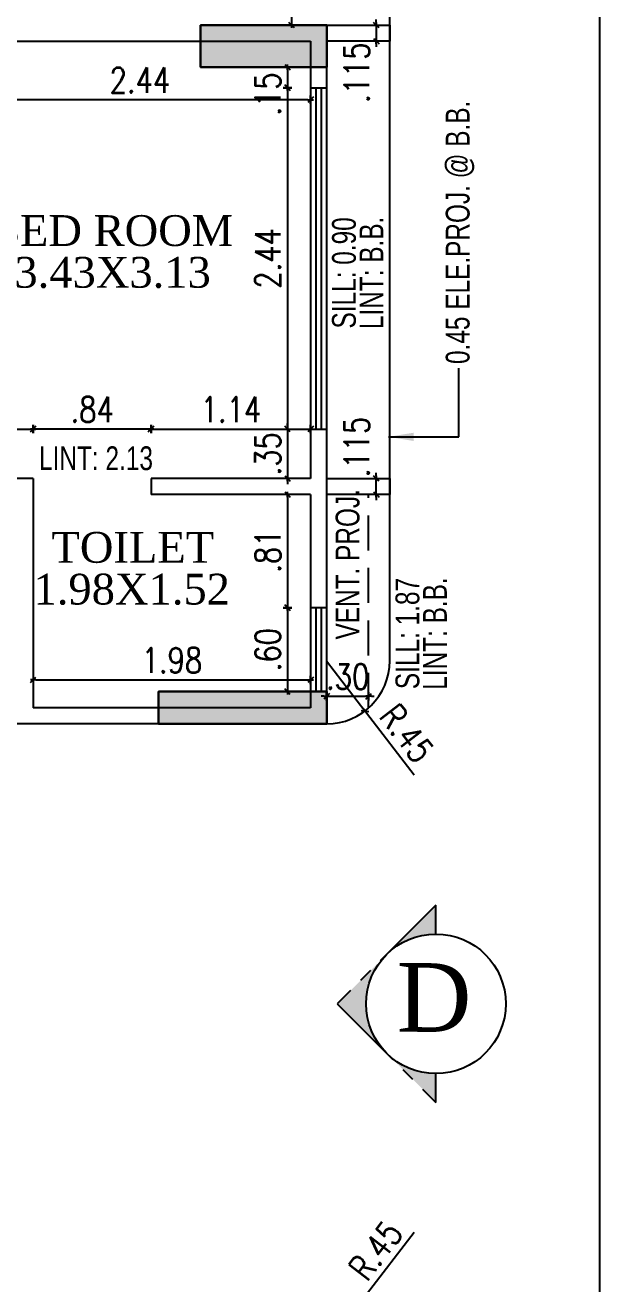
# Model space of a CAD drawing. Header units: inches. Extents: x 14235 to 14499, y 0 to 2549.
# Drawn here: x 14314.85 to 14318.95, y 2364.85 to 2373.85 of the extents above; entities that cross this region are included whole.
import ezdxf
from ezdxf.enums import TextEntityAlignment as Align

# ---------------------------------------------------------------- set-up
doc = ezdxf.new("R2010")
doc.units = ezdxf.units.IN
doc.header["$LTSCALE"] = 0.25
doc.header["$MEASUREMENT"] = 0
doc.header["$PDMODE"] = 35
for name, pattern in [('CENTER2', [1.125, 0.75, -0.125, 0.125, -0.125]), ('DASHEDX2', [1.5, 1, -0.5]), ('HIDDEN', [0.375, 0.25, -0.125])]:
    doc.linetypes.add(name, pattern=pattern)
for name, color, linetype in [('edges', 1, 'Continuous'), ('proj-internal', 1, 'DASHEDX2'), ('SECLINE', 7, 'HIDDEN'), ('text-large', 7, 'Continuous'), ('wall', 7, 'Continuous'), ('windows', 106, 'Continuous'), ('WORK TEX', 6, 'Continuous'), ('WORKING DIM', 7, 'Continuous')]:
    doc.layers.add(name, color=color, linetype=linetype)
doc.layers.add('P-COL', color=7, linetype='Continuous', lineweight=30)
doc.layers.add('P-COLHAT', color=8, linetype='Continuous', lineweight=25)
doc.styles.add('ARIAL', font='TIMES_0.TTF')
doc.styles.add('ARL', font='swisscl_0.ttf')
doc.styles.add('romans', font='romans.shx', dxfattribs={"width": 0.8})
doc.dimstyles.new('121', dxfattribs={"dimscale": 0.1, "dimtxt": 1.8, "dimasz": 0.2, "dimexe": 0.03125, "dimexo": 0.25, "dimgap": 0.5, "dimtad": 1, "dimzin": 4, "dimdsep": 46, "dimtxsty": 'romans', "dimblk1": 'MINITICK', "dimblk2": 'MINITICK', "dimsah": 1, "dimcen": 1, "dimse1": 1, "dimse2": 1, "dimclrd": 252, "dimclre": 256, "dimclrt": 7, "dimadec": 3, "dimazin": 0, "dimtfac": 0.8, "dimtix": 1, "dimtmove": 2, "dimatfit": 3, "dimfxl": 0, "dimtolj": 1, "dimtzin": 3, "dimarcsym": 0})
doc.dimstyles.new('DFSGSG', dxfattribs={"dimtxt": 0.17, "dimasz": 0.18, "dimexe": 0.18, "dimexo": 0.0625, "dimgap": 0.09, "dimtad": 1, "dimzin": 0, "dimdsep": 46, "dimtxsty": 'ARIAL', "dimcen": 0.09, "dimse1": 1, "dimse2": 1, "dimaunit": 1, "dimadec": 0, "dimazin": 0, "dimtfac": 1, "dimtix": 1, "dimtofl": 0, "dimtmove": 0, "dimatfit": 3, "dimfxl": 0, "dimtolj": 1, "dimtzin": 0, "dimarcsym": 0})

# ---------------------------------------------------------------- blocks, each defined once
blk = doc.blocks.new('B')
at = {"layer": 'P-COLHAT', "lineweight": 30}
for points in [[(21.5369, -4.2067), (21.5369, -4.5067), (20.6369, -4.5067), (20.6369, -4.2067)], [(20.3369, -9.1991), (20.3369, -8.9691), (21.5369, -8.9691), (21.5369, -9.1991)]]:
    blk.add_hatch(color=256, dxfattribs=at).paths.add_polyline_path(points)
at = {"layer": 'P-COL'}
for points in [[(21.5369, -4.2067), (21.5369, -4.5067), (20.6369, -4.5067), (20.6369, -4.2067)], [(20.3369, -9.1991), (20.3369, -8.9691), (21.5369, -8.9691), (21.5369, -9.1991)]]:
    blk.add_lwpolyline(points, close=True, dxfattribs=at)
blk = doc.blocks.new('MINITICK')
at = {"color": 7}
for p, q in [((1, 1), (-1, -1)), ((-1, 0), (1, 0)), ((0, -1.5), (0, 1.5))]:
    blk.add_line(p, q, dxfattribs=at)
blk = doc.blocks.new('*D232')
at = {"layer": 'Defpoints', "color": 0, "transparency": 16777216}
for p in [(14316.8861, 2374.4455), (14316.75, 2373.8457), (14316.8861, 2373.8457)]:
    blk.add_point(p, dxfattribs=at)
at = {"layer": 'WORKING DIM', "color": 252, "lineweight": -2, "transparency": 16777216}
blk.add_line((14316.75, 2374.4255), (14316.75, 2373.8657), dxfattribs=at)
at = {"layer": 'WORKING DIM', "color": 252, "lineweight": -2, "transparency": 16777216, "xscale": 0.02, "yscale": 0.02, "zscale": 0.02}
for p, rotation in [((14316.75, 2374.4455), 90), ((14316.75, 2373.8457), 270)]:
    blk.add_blockref('MINITICK', p, dxfattribs=dict(at, rotation=rotation))
at = {"layer": 'WORKING DIM', "color": 7, "transparency": 16777216, "insert": (14316.61, 2374.1456), "char_height": 0.18, "attachment_point": 5, "rotation": 90, "style": 'romans'}
blk.add_mtext('\\A1;.60', dxfattribs=at)
blk = doc.blocks.new('*D235')
at = {"layer": 'Defpoints', "color": 0, "transparency": 16777216}
for p in [(14314.4471, 2373.7314), (14316.8861, 2373.4636), (14314.4471, 2373.3125)]:
    blk.add_point(p, dxfattribs=at)
at = {"layer": 'WORKING DIM', "color": 252, "lineweight": -2, "transparency": 16777216}
blk.add_line((14316.8661, 2373.3125), (14314.4671, 2373.3125), dxfattribs=at)
at = {"layer": 'WORKING DIM', "color": 252, "lineweight": -2, "transparency": 16777216, "xscale": 0.02, "yscale": 0.02, "zscale": 0.02, "rotation": 180}
blk.add_blockref('MINITICK', (14314.4471, 2373.3125), dxfattribs=at)
at = {"layer": 'WORKING DIM', "color": 252, "lineweight": -2, "transparency": 16777216, "xscale": 0.02, "yscale": 0.02, "zscale": 0.02}
blk.add_blockref('MINITICK', (14316.8861, 2373.3125), dxfattribs=at)
at = {"layer": 'WORKING DIM', "color": 7, "transparency": 16777216, "insert": (14315.6666, 2373.4525), "char_height": 0.18, "attachment_point": 5, "style": 'romans'}
blk.add_mtext('\\A1;2.44', dxfattribs=at)
blk = doc.blocks.new('*D236')
at = {"layer": 'Defpoints', "color": 0, "transparency": 16777216}
for p in [(14316.8861, 2373.5457), (14316.7205, 2373.3984), (14316.8861, 2373.3984)]:
    blk.add_point(p, dxfattribs=at)
at = {"layer": 'WORKING DIM', "color": 252, "lineweight": -2, "transparency": 16777216}
blk.add_line((14316.7205, 2373.5257), (14316.7205, 2373.4184), dxfattribs=at)
at = {"layer": 'WORKING DIM', "color": 252, "lineweight": -2, "transparency": 16777216, "xscale": 0.02, "yscale": 0.02, "zscale": 0.02}
for p, rotation in [((14316.7205, 2373.5457), 90), ((14316.7205, 2373.3984), 270)]:
    blk.add_blockref('MINITICK', p, dxfattribs=dict(at, rotation=rotation))
at = {"layer": 'WORKING DIM', "color": 7, "transparency": 16777216, "insert": (14316.5805, 2373.354), "char_height": 0.18, "attachment_point": 5, "rotation": 90, "style": 'romans'}
blk.add_mtext('\\A1;.15', dxfattribs=at)
blk = doc.blocks.new('*D237')
at = {"layer": 'Defpoints', "color": 0, "transparency": 16777216}
for p in [(14316.8861, 2373.3984), (14316.7205, 2370.9594), (14316.8861, 2370.9594)]:
    blk.add_point(p, dxfattribs=at)
at = {"layer": 'WORKING DIM', "color": 252, "lineweight": -2, "transparency": 16777216}
blk.add_line((14316.7205, 2373.3784), (14316.7205, 2370.9794), dxfattribs=at)
at = {"layer": 'WORKING DIM', "color": 252, "lineweight": -2, "transparency": 16777216, "xscale": 0.02, "yscale": 0.02, "zscale": 0.02}
for p, rotation in [((14316.7205, 2373.3984), 90), ((14316.7205, 2370.9594), 270)]:
    blk.add_blockref('MINITICK', p, dxfattribs=dict(at, rotation=rotation))
at = {"layer": 'WORKING DIM', "color": 7, "transparency": 16777216, "insert": (14316.5805, 2372.1789), "char_height": 0.18, "attachment_point": 5, "rotation": 90, "style": 'romans'}
blk.add_mtext('\\A1;2.44', dxfattribs=at)
blk = doc.blocks.new('*D238')
at = {"layer": 'Defpoints', "color": 0, "transparency": 16777216}
for p in [(14316.8861, 2370.9594), (14316.7205, 2370.6064), (14316.8861, 2370.6064)]:
    blk.add_point(p, dxfattribs=at)
at = {"layer": 'WORKING DIM', "color": 252, "lineweight": -2, "transparency": 16777216}
for p, q in [((14316.7205, 2370.9794), (14316.7205, 2370.9994)), ((14316.7205, 2370.9594), (14316.7205, 2370.6064)), ((14316.7205, 2370.5864), (14316.7205, 2370.5664))]:
    blk.add_line(p, q, dxfattribs=at)
at = {"layer": 'WORKING DIM', "color": 252, "lineweight": -2, "transparency": 16777216, "xscale": 0.02, "yscale": 0.02, "zscale": 0.02}
for p, rotation in [((14316.7205, 2370.9594), 270), ((14316.7205, 2370.6064), 90)]:
    blk.add_blockref('MINITICK', p, dxfattribs=dict(at, rotation=rotation))
at = {"layer": 'WORKING DIM', "color": 7, "transparency": 16777216, "insert": (14316.5805, 2370.7829), "char_height": 0.18, "attachment_point": 5, "rotation": 90, "style": 'romans'}
blk.add_mtext('\\A1;.35', dxfattribs=at)
blk = doc.blocks.new('*D239')
at = {"layer": 'Defpoints', "color": 0, "transparency": 16777216}
for p in [(14316.8861, 2370.9594), (14315.7466, 2370.6064), (14316.8861, 2370.6064)]:
    blk.add_point(p, dxfattribs=at)
at = {"layer": 'WORKING DIM', "color": 252, "lineweight": -2, "transparency": 16777216}
blk.add_line((14315.7666, 2370.9594), (14316.8661, 2370.9594), dxfattribs=at)
at = {"layer": 'WORKING DIM', "color": 252, "lineweight": -2, "transparency": 16777216, "xscale": 0.02, "yscale": 0.02, "zscale": 0.02, "rotation": 180}
blk.add_blockref('MINITICK', (14315.7466, 2370.9594), dxfattribs=at)
at = {"layer": 'WORKING DIM', "color": 252, "lineweight": -2, "transparency": 16777216, "xscale": 0.02, "yscale": 0.02, "zscale": 0.02}
blk.add_blockref('MINITICK', (14316.8861, 2370.9594), dxfattribs=at)
at = {"layer": 'WORKING DIM', "color": 7, "transparency": 16777216, "insert": (14316.3164, 2371.0994), "char_height": 0.18, "attachment_point": 5, "style": 'romans'}
blk.add_mtext('\\A1;1.14', dxfattribs=at)
blk = doc.blocks.new('*D240')
at = {"layer": 'Defpoints', "color": 0, "transparency": 16777216}
for p in [(14314.9044, 2370.9594), (14314.9044, 2370.492), (14315.7466, 2370.492)]:
    blk.add_point(p, dxfattribs=at)
at = {"layer": 'WORKING DIM', "color": 252, "lineweight": -2, "transparency": 16777216}
blk.add_line((14315.7266, 2370.9594), (14314.9244, 2370.9594), dxfattribs=at)
at = {"layer": 'WORKING DIM', "color": 252, "lineweight": -2, "transparency": 16777216, "xscale": 0.02, "yscale": 0.02, "zscale": 0.02, "rotation": 180}
blk.add_blockref('MINITICK', (14314.9044, 2370.9594), dxfattribs=at)
at = {"layer": 'WORKING DIM', "color": 252, "lineweight": -2, "transparency": 16777216, "xscale": 0.02, "yscale": 0.02, "zscale": 0.02}
blk.add_blockref('MINITICK', (14315.7466, 2370.9594), dxfattribs=at)
at = {"layer": 'WORKING DIM', "color": 7, "transparency": 16777216, "insert": (14315.3255, 2371.0994), "char_height": 0.18, "attachment_point": 5, "style": 'romans'}
blk.add_mtext('\\A1;.84', dxfattribs=at)
blk = doc.blocks.new('*D241')
at = {"layer": 'Defpoints', "color": 0, "transparency": 16777216}
for p in [(14314.9044, 2370.9594), (14313.4562, 2370.6064), (14314.9044, 2370.6064)]:
    blk.add_point(p, dxfattribs=at)
at = {"layer": 'WORKING DIM', "color": 252, "lineweight": -2, "transparency": 16777216}
blk.add_line((14313.4762, 2370.9594), (14314.8844, 2370.9594), dxfattribs=at)
at = {"layer": 'WORKING DIM', "color": 252, "lineweight": -2, "transparency": 16777216, "xscale": 0.02, "yscale": 0.02, "zscale": 0.02, "rotation": 180}
blk.add_blockref('MINITICK', (14313.4562, 2370.9594), dxfattribs=at)
at = {"layer": 'WORKING DIM', "color": 252, "lineweight": -2, "transparency": 16777216, "xscale": 0.02, "yscale": 0.02, "zscale": 0.02}
blk.add_blockref('MINITICK', (14314.9044, 2370.9594), dxfattribs=at)
at = {"layer": 'WORKING DIM', "color": 7, "transparency": 16777216, "insert": (14314.1803, 2371.0994), "char_height": 0.18, "attachment_point": 5, "style": 'romans'}
blk.add_mtext('\\A1;1.45', dxfattribs=at)
blk = doc.blocks.new('*D242')
at = {"layer": 'Defpoints', "color": 0, "transparency": 16777216}
for p in [(14316.8861, 2370.492), (14316.7205, 2369.6831), (14316.8861, 2369.6831)]:
    blk.add_point(p, dxfattribs=at)
at = {"layer": 'WORKING DIM', "color": 252, "lineweight": -2, "transparency": 16777216}
blk.add_line((14316.7205, 2370.472), (14316.7205, 2369.7031), dxfattribs=at)
at = {"layer": 'WORKING DIM', "color": 252, "lineweight": -2, "transparency": 16777216, "xscale": 0.02, "yscale": 0.02, "zscale": 0.02}
for p, rotation in [((14316.7205, 2370.492), 90), ((14316.7205, 2369.6831), 270)]:
    blk.add_blockref('MINITICK', p, dxfattribs=dict(at, rotation=rotation))
at = {"layer": 'WORKING DIM', "color": 7, "transparency": 16777216, "insert": (14316.5805, 2370.0876), "char_height": 0.18, "attachment_point": 5, "rotation": 90, "style": 'romans'}
blk.add_mtext('\\A1;.81', dxfattribs=at)
blk = doc.blocks.new('*D243')
at = {"layer": 'Defpoints', "color": 0, "transparency": 16777216}
for p in [(14316.8861, 2369.6831), (14316.7205, 2369.0833), (14316.8861, 2369.0833)]:
    blk.add_point(p, dxfattribs=at)
at = {"layer": 'WORKING DIM', "color": 252, "lineweight": -2, "transparency": 16777216}
blk.add_line((14316.7205, 2369.6631), (14316.7205, 2369.1033), dxfattribs=at)
at = {"layer": 'WORKING DIM', "color": 252, "lineweight": -2, "transparency": 16777216, "xscale": 0.02, "yscale": 0.02, "zscale": 0.02}
for p, rotation in [((14316.7205, 2369.6831), 90), ((14316.7205, 2369.0833), 270)]:
    blk.add_blockref('MINITICK', p, dxfattribs=dict(at, rotation=rotation))
at = {"layer": 'WORKING DIM', "color": 7, "transparency": 16777216, "insert": (14316.5805, 2369.3832), "char_height": 0.18, "attachment_point": 5, "rotation": 90, "style": 'romans'}
blk.add_mtext('\\A1;.60', dxfattribs=at)
blk = doc.blocks.new('*D244')
at = {"layer": 'Defpoints', "color": 0, "transparency": 16777216}
for p in [(14316.8861, 2369.1675), (14314.9044, 2368.9677), (14316.8861, 2368.9677)]:
    blk.add_point(p, dxfattribs=at)
at = {"layer": 'WORKING DIM', "color": 252, "lineweight": -2, "transparency": 16777216}
blk.add_line((14314.9244, 2369.1675), (14316.8661, 2369.1675), dxfattribs=at)
at = {"layer": 'WORKING DIM', "color": 252, "lineweight": -2, "transparency": 16777216, "xscale": 0.02, "yscale": 0.02, "zscale": 0.02, "rotation": 180}
blk.add_blockref('MINITICK', (14314.9044, 2369.1675), dxfattribs=at)
at = {"layer": 'WORKING DIM', "color": 252, "lineweight": -2, "transparency": 16777216, "xscale": 0.02, "yscale": 0.02, "zscale": 0.02}
blk.add_blockref('MINITICK', (14316.8861, 2369.1675), dxfattribs=at)
at = {"layer": 'WORKING DIM', "color": 7, "transparency": 16777216, "insert": (14315.8953, 2369.3075), "char_height": 0.18, "attachment_point": 5, "style": 'romans'}
blk.add_mtext('\\A1;1.98', dxfattribs=at)
blk = doc.blocks.new('*D338')
at = {"layer": 'Defpoints', "color": 0, "transparency": 16777216}
for p in [(14317.2738, 2364.7593), (14317.0004, 2364.4018)]:
    blk.add_point(p, dxfattribs=at)
at = {"layer": 'WORKING DIM', "color": 252, "lineweight": -2, "transparency": 16777216}
for p, q in [((14317.6254, 2365.2191), (14317.286, 2364.7751)), ((14317.0004, 2364.4018), (14317.2738, 2364.7593))]:
    blk.add_line(p, q, dxfattribs=at)
at = {"layer": 'WORKING DIM', "color": 252, "lineweight": -2, "transparency": 16777216, "xscale": 0.02, "yscale": 0.02, "zscale": 0.02, "rotation": 232.5931221808093}
blk.add_blockref('MINITICK', (14317.2738, 2364.7593), dxfattribs=at)
at = {"layer": 'WORKING DIM', "color": 7, "transparency": 16777216, "insert": (14317.3506, 2365.0901), "char_height": 0.18, "attachment_point": 5, "rotation": 52.59312, "style": 'romans'}
blk.add_mtext('\\A1;R.45', dxfattribs=at)
blk = doc.blocks.new('*D370')
at = {"layer": 'Defpoints', "color": 0, "transparency": 16777216}
for p in [(14317.0004, 2369.175), (14317.3004, 2369.2563), (14317.3004, 2369.0507)]:
    blk.add_point(p, dxfattribs=at)
at = {"layer": 'WORKING DIM', "color": 252, "lineweight": -2, "transparency": 16777216}
for p, q in [((14316.9804, 2369.0507), (14316.9604, 2369.0507)), ((14317.0004, 2369.0507), (14317.3004, 2369.0507)), ((14317.3204, 2369.0507), (14317.3404, 2369.0507))]:
    blk.add_line(p, q, dxfattribs=at)
at = {"layer": 'WORKING DIM', "color": 252, "lineweight": -2, "transparency": 16777216, "xscale": 0.02, "yscale": 0.02, "zscale": 0.02}
blk.add_blockref('MINITICK', (14317.0004, 2369.0507), dxfattribs=at)
at = {"layer": 'WORKING DIM', "color": 252, "lineweight": -2, "transparency": 16777216, "xscale": 0.02, "yscale": 0.02, "zscale": 0.02, "rotation": 180}
blk.add_blockref('MINITICK', (14317.3004, 2369.0507), dxfattribs=at)
at = {"layer": 'WORKING DIM', "color": 7, "transparency": 16777216, "insert": (14317.1504, 2369.1907), "char_height": 0.18, "attachment_point": 5, "style": 'romans'}
blk.add_mtext('\\A1;.30', dxfattribs=at)
blk = doc.blocks.new('*D382')
at = {"layer": 'Defpoints', "color": 0, "transparency": 16777216}
for p in [(14317.378, 2373.8457), (14317.3544, 2373.7314), (14317.378, 2373.7314)]:
    blk.add_point(p, dxfattribs=at)
at = {"layer": 'WORKING DIM', "color": 252, "lineweight": -2, "transparency": 16777216}
for p, q in [((14317.3544, 2373.8657), (14317.3544, 2373.8857)), ((14317.3544, 2373.8457), (14317.3544, 2373.7314)), ((14317.3544, 2373.7114), (14317.3544, 2373.6914))]:
    blk.add_line(p, q, dxfattribs=at)
at = {"layer": 'WORKING DIM', "color": 252, "lineweight": -2, "transparency": 16777216, "xscale": 0.02, "yscale": 0.02, "zscale": 0.02}
for p, rotation in [((14317.3544, 2373.8457), 270), ((14317.3544, 2373.7314), 90)]:
    blk.add_blockref('MINITICK', p, dxfattribs=dict(at, rotation=rotation))
at = {"layer": 'WORKING DIM', "color": 7, "transparency": 16777216, "insert": (14317.2144, 2373.5064), "char_height": 0.18, "attachment_point": 5, "rotation": 90, "style": 'romans'}
blk.add_mtext('\\A1;.115', dxfattribs=at)
blk = doc.blocks.new('*D383')
at = {"layer": 'Defpoints', "color": 0, "transparency": 16777216}
for p in [(14317.3544, 2370.6064), (14317.378, 2370.6064), (14317.378, 2370.492)]:
    blk.add_point(p, dxfattribs=at)
at = {"layer": 'WORKING DIM', "color": 252, "lineweight": -2, "transparency": 16777216}
for p, q in [((14317.3544, 2370.6264), (14317.3544, 2370.6464)), ((14317.3544, 2370.492), (14317.3544, 2370.6064)), ((14317.3544, 2370.472), (14317.3544, 2370.452))]:
    blk.add_line(p, q, dxfattribs=at)
at = {"layer": 'WORKING DIM', "color": 252, "lineweight": -2, "transparency": 16777216, "xscale": 0.02, "yscale": 0.02, "zscale": 0.02}
for p, rotation in [((14317.3544, 2370.6064), 270), ((14317.3544, 2370.492), 90)]:
    blk.add_blockref('MINITICK', p, dxfattribs=dict(at, rotation=rotation))
at = {"layer": 'WORKING DIM', "color": 7, "transparency": 16777216, "insert": (14317.2144, 2370.8313), "char_height": 0.18, "attachment_point": 5, "rotation": 90, "style": 'romans'}
blk.add_mtext('\\A1;.115', dxfattribs=at)
blk = doc.blocks.new('*D794')
at = {"layer": 'Defpoints', "color": 0, "transparency": 16777216}
for p in [(14317.0004, 2369.3033), (14317.2738, 2368.9459)]:
    blk.add_point(p, dxfattribs=at)
at = {"layer": 'WORKING DIM', "color": 252, "lineweight": -2, "transparency": 16777216}
for p, q in [((14317.0004, 2369.3033), (14317.2738, 2368.9459)), ((14317.6254, 2368.4861), (14317.286, 2368.93))]:
    blk.add_line(p, q, dxfattribs=at)
at = {"layer": 'WORKING DIM', "color": 252, "lineweight": -2, "transparency": 16777216, "xscale": 0.02, "yscale": 0.02, "zscale": 0.02, "rotation": 127.4068778192611}
blk.add_blockref('MINITICK', (14317.2738, 2368.9459), dxfattribs=at)
at = {"layer": 'WORKING DIM', "color": 7, "transparency": 16777216, "insert": (14317.573, 2368.7851), "char_height": 0.18, "attachment_point": 5, "rotation": 307.40688, "style": 'romans'}
blk.add_mtext('\\A1;R.45', dxfattribs=at)

msp = doc.modelspace()

# ---------------------------------------------------------------- hatches: boundary and pattern name
at = {"layer": 'SECLINE'}
h = msp.add_hatch(color=254, dxfattribs=at)
h.paths.add_polyline_path([(14317.7809, 2367.558), (14317.4282, 2367.2053, -0.198912), (14317.7809, 2367.3514)])
h.paths.add_polyline_path([(14317.4282, 2367.2053), (14317.0755, 2366.8526), (14317.4282, 2366.4999, -0.198912), (14317.2821, 2366.8526, -0.198912)])
h.paths.add_polyline_path([(14317.7809, 2366.3538, -0.198912), (14317.4282, 2366.4999), (14317.7809, 2366.1471)])

# ---------------------------------------------------------------- linework, layer by layer
at = {"layer": 'edges', "ltscale": 0.4}
msp.add_line((14317.4504, 2369.3033), (14317.4504, 2378.9524), dxfattribs=at)
for points in [[(14317.0004, 2373.8457), (14317.4504, 2373.8457), (14317.4504, 2373.7314), (14317.0004, 2373.7314)], [(14317.0004, 2370.6064), (14317.4504, 2370.6064), (14317.4504, 2370.492), (14317.0004, 2370.492)]]:
    msp.add_lwpolyline(points, dxfattribs=at)
msp.add_arc((14317.0004, 2369.3033), 0.45, 270, 360, dxfattribs=at)
at = {"layer": 'proj-internal'}
msp.add_line((14317.3004, 2368.9677), (14317.3004, 2370.492), dxfattribs=at)
at = {"layer": 'SECLINE', "linetype": 'CENTER2', "ltscale": 3}
msp.add_lwpolyline([(14317.7809, 2367.3514), (14317.7809, 2367.558), (14317.0755, 2366.8526), (14317.7809, 2366.1471), (14317.7809, 2366.3538)], dxfattribs=at)
at = {"layer": 'SECLINE', "linetype": 'Continuous', "ltscale": 3}
msp.add_circle((14317.7809, 2366.8526), 0.4988, dxfattribs=at)
at = {"layer": 'wall'}
for p, q in [((14317.0004, 2373.8457), (14317.0004, 2373.3984)), ((14314.4471, 2373.7314), (14316.8861, 2373.7314)), ((14316.8861, 2373.7314), (14316.8861, 2373.3984)), ((14316.8861, 2373.3984), (14317.0004, 2373.3984)), ((14316.8861, 2370.9594), (14317.0004, 2370.9594)), ((14316.8861, 2370.9594), (14316.8861, 2370.6064)), ((14317.0004, 2370.9594), (14317.0004, 2369.6831)), ((14314.9044, 2370.6064), (14313.4562, 2370.6064)), ((14314.9044, 2370.6064), (14314.9044, 2368.9677)), ((14316.8861, 2370.6064), (14315.7466, 2370.6064)), ((14315.7466, 2370.6064), (14315.7466, 2370.492)), ((14316.8861, 2370.492), (14315.7466, 2370.492)), ((14316.8861, 2370.492), (14316.8861, 2369.6831)), ((14317.0004, 2369.6831), (14316.8861, 2369.6831)), ((14316.8861, 2369.0833), (14316.8861, 2368.9677)), ((14316.8861, 2369.0833), (14317.0004, 2369.0833)), ((14317.0004, 2369.0833), (14317.0004, 2368.8533)), ((14316.8861, 2368.9677), (14314.9044, 2368.9677)), ((14317.0004, 2368.8533), (14314.7901, 2368.8533))]:
    msp.add_line(p, q, dxfattribs=at)
msp.add_lwpolyline([(14318.9513, 2383.0183), (14292.828, 2383.0183), (14292.828, 2346.0763), (14318.9513, 2346.0763)], close=True, dxfattribs=at)
at = {"layer": 'windows'}
for p, q in [((14316.8861, 2373.3984), (14316.8861, 2370.9594)), ((14316.9242, 2373.3984), (14316.9242, 2370.9594)), ((14316.9623, 2373.3984), (14316.9623, 2370.9594)), ((14317.0004, 2373.3984), (14317.0004, 2370.9594)), ((14316.8861, 2369.6831), (14316.8861, 2369.0833)), ((14316.9242, 2369.6831), (14316.9242, 2369.0833)), ((14316.9623, 2369.6831), (14316.9623, 2369.0833)), ((14317.0004, 2369.6831), (14317.0004, 2369.0833))]:
    msp.add_line(p, q, dxfattribs=at)

# ---------------------------------------------------------------- block references
at = {"layer": 'P-COL'}
msp.add_blockref('B', (14295.4636, 2378.0524), dxfattribs=at)

# ---------------------------------------------------------------- texts
at = {"layer": 'SECLINE', "color": 7, "style": 'ARIAL'}
msp.add_text('D', height=0.4903, rotation=0.00087, dxfattribs=at).set_placement((14317.4996, 2366.653))
at = {"layer": 'text-large', "style": 'ARIAL'}
for s, p in [('BED ROOM', (14315.4604, 2372.3782)), ('3.43X3.13', (14315.4717, 2372.0798)), ('TOILET', (14315.6159, 2370.1145)), ('1.98X1.52', (14315.6084, 2369.816))]:
    msp.add_text(s, height=0.22, dxfattribs=at).set_placement(p, align=Align.MIDDLE_CENTER)
at = {"layer": 'WORK TEX', "style": 'ARL'}
for s, p in [('0.45 ELE.PROJ. @ B.B.', (14317.936, 2372.3653)), ('SILL: 0.90', (14317.1237, 2372.0756)), ('LINT: B.B.', (14317.3204, 2372.0756)), ('SILL: 1.87', (14317.5771, 2369.4986)), ('LINT: B.B.', (14317.7738, 2369.4986))]:
    msp.add_text(s, height=0.17, rotation=90, dxfattribs=at).set_placement(p, align=Align.MIDDLE_CENTER)
msp.add_text('LINT: 2.13', height=0.17, dxfattribs=at).set_placement((14315.353, 2370.7512), align=Align.MIDDLE_CENTER)
at = {"layer": 'WORK TEX', "color": 3, "style": 'ARL'}
msp.add_text('VENT. PROJ.', height=0.17, rotation=90, dxfattribs=at).set_placement((14317.1496, 2369.9935), align=Align.MIDDLE_CENTER)

# ---------------------------------------------------------------- dimensions: what is measured, and where the dimension line sits
at = {"layer": 'WORKING DIM'}
for base, p1, p2, angle, picture, middle in [((14316.75, 2373.8457), (14316.8861, 2374.4455), (14316.8861, 2373.8457), 90, '*D232', (14316.61, 2374.1456)), ((14316.7205, 2370.9594), (14316.8861, 2373.3984), (14316.8861, 2370.9594), 90, '*D237', (14316.5805, 2372.1789)), ((14316.7205, 2370.6064), (14316.8861, 2370.9594), (14316.8861, 2370.6064), 90, '*D238', (14316.5805, 2370.7829)), ((14316.7205, 2369.6831), (14316.8861, 2370.492), (14316.8861, 2369.6831), 90, '*D242', (14316.5805, 2370.0876)), ((14316.7205, 2369.0833), (14316.8861, 2369.6831), (14316.8861, 2369.0833), 90, '*D243', (14316.5805, 2369.3832)), ((14317.3004, 2369.0507), (14317.0004, 2369.175), (14317.3004, 2369.2563), 180, '*D370', (14317.1504, 2369.1907))]:
    dim = msp.add_linear_dim(base=base, p1=p1, p2=p2, angle=angle, dimstyle='121', override={"dimfxl": 0.18, "dimfxlon": 1}, dxfattribs=at)
    dim.commit()
    dim.dimension.update_dxf_attribs({"geometry": picture, "text_midpoint": middle})
for base, p1, p2, angle, picture, middle in [((14317.3544, 2373.7314), (14317.378, 2373.8457), (14317.378, 2373.7314), 270, '*D382', (14317.2144, 2373.5064)), ((14317.3544, 2370.6064), (14317.378, 2370.492), (14317.378, 2370.6064), 90, '*D383', (14317.2144, 2370.8313))]:
    dim = msp.add_linear_dim(base=base, p1=p1, p2=p2, angle=angle, text='.115', dimstyle='121', override={"dimfxl": 0.18, "dimfxlon": 1}, dxfattribs=at)
    dim.commit()
    dim.dimension.update_dxf_attribs({"geometry": picture, "text_midpoint": middle, "dimtype": 160})
for base, p1, p2, picture, middle in [((14314.4471, 2373.3125), (14316.8861, 2373.4636), (14314.4471, 2373.7314), '*D235', (14315.6666, 2373.4525)), ((14314.9044, 2370.9594), (14313.4562, 2370.6064), (14314.9044, 2370.6064), '*D241', (14314.1803, 2371.0994)), ((14314.9044, 2370.9594), (14315.7466, 2370.492), (14314.9044, 2370.492), '*D240', (14315.3255, 2371.0994)), ((14316.8861, 2370.9594), (14315.7466, 2370.6064), (14316.8861, 2370.6064), '*D239', (14316.3164, 2371.0994)), ((14316.8861, 2369.1675), (14314.9044, 2368.9677), (14316.8861, 2368.9677), '*D244', (14315.8953, 2369.3075))]:
    dim = msp.add_linear_dim(base=base, p1=p1, p2=p2, dimstyle='121', override={"dimfxl": 0.18, "dimfxlon": 1}, dxfattribs=at)
    dim.commit()
    dim.dimension.update_dxf_attribs({"geometry": picture, "text_midpoint": middle})
dim = msp.add_linear_dim(base=(14316.7205, 2373.3984), p1=(14316.8861, 2373.5457), p2=(14316.8861, 2373.3984), angle=90, dimstyle='121', override={"dimfxl": 0.18, "dimfxlon": 1}, dxfattribs=at)
dim.commit()
dim.dimension.update_dxf_attribs({"geometry": '*D236', "text_midpoint": (14316.5805, 2373.354), "dimtype": 160})
for center, mpoint, picture, middle in [((14317.0004, 2369.3033), (14317.2738, 2368.9459), '*D794', (14317.573, 2368.7851)), ((14317.0004, 2364.4018), (14317.2738, 2364.7593), '*D338', (14317.3506, 2365.0901))]:
    dim = msp.add_radius_dim(center=center, mpoint=mpoint, dimstyle='121', override={"dimfxl": 0.18, "dimfxlon": 1}, dxfattribs=at)
    dim.commit()
    dim.dimension.update_dxf_attribs({"geometry": picture, "text_midpoint": middle})

# ---------------------------------------------------------------- leaders
at = {"layer": 'wall'}
msp.add_leader([(14317.4417, 2370.904), (14317.9439, 2370.904), (14317.9439, 2371.3948)], dimstyle='DFSGSG', override={"dimgap": 0.09, "dimtad": 0, "dimarcsym": 1}, dxfattribs=at)

doc.saveas('drawing.dxf')
